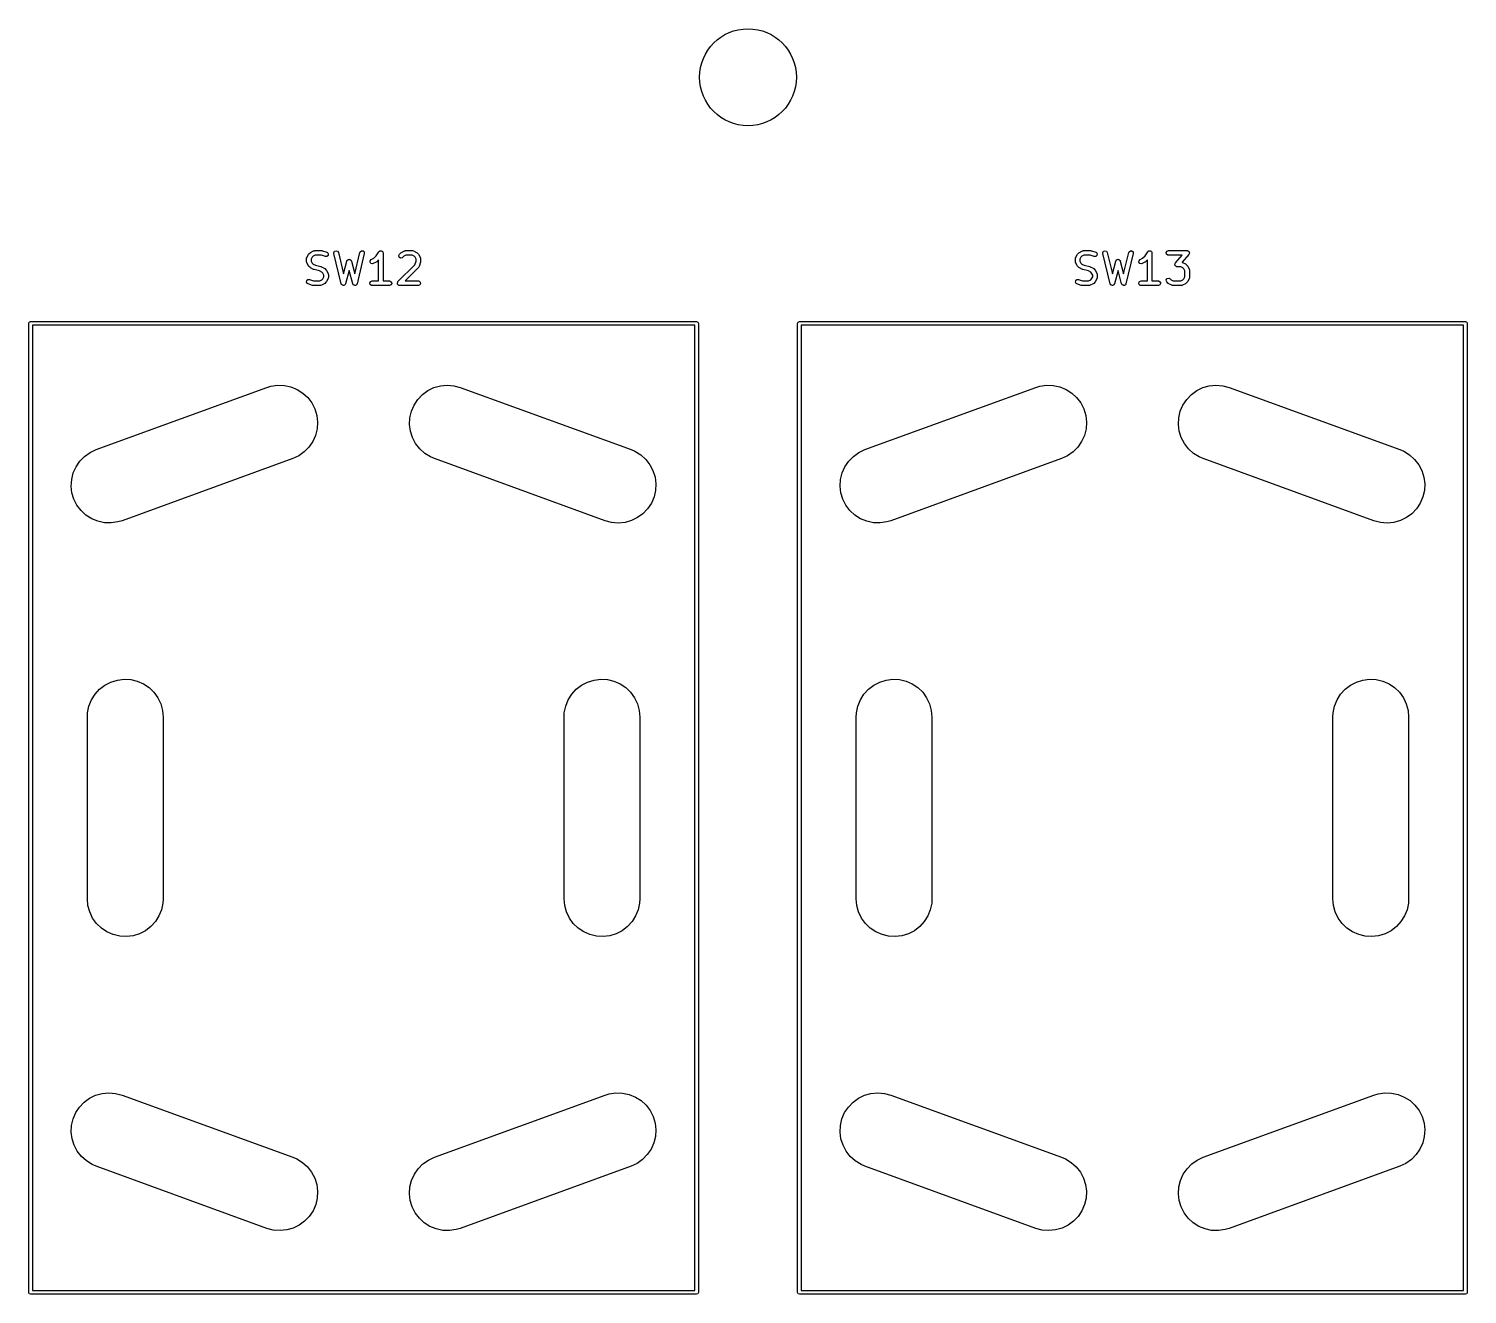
# Model space of a CAD drawing. Extents: x 14 to 417, y -162 to -101.
# Drawn here: x 319.14 to 366.66, y -143.06 to -101.27 of the extents above; entities that cross this region are included whole.
import ezdxf

# ---------------------------------------------------------------- set-up
doc = ezdxf.new("R2010")
doc.units = 0
doc.layers.add('BLACK', color=7, linetype='CONTINUOUS')

msp = doc.modelspace()

# ---------------------------------------------------------------- linework, layer by layer
at = {"layer": 'BLACK', "linetype": 'CONTINUOUS'}
for p, q in [((328.323, -108.829), (328.371, -108.734)), ((328.371, -108.734), (328.384, -108.716)), ((328.384, -108.716), (328.385, -108.715)), ((328.385, -108.715), (328.433, -108.667)), ((328.433, -108.667), (328.451, -108.654)), ((328.451, -108.654), (328.452, -108.653)), ((328.452, -108.653), (328.547, -108.605)), ((328.5, -108.812), (328.465, -108.881)), ((328.53, -108.782), (328.5, -108.812)), ((328.599, -108.747), (328.53, -108.782)), ((328.547, -108.605), (328.572, -108.598)), ((328.572, -108.598), (328.577, -108.599)), ((328.577, -108.599), (328.581, -108.597)), ((328.581, -108.597), (328.819, -108.597)), ((328.807, -108.747), (328.599, -108.747)), ((328.938, -108.791), (328.807, -108.747)), ((328.819, -108.597), (328.841, -108.601)), ((328.841, -108.601), (328.843, -108.601)), ((328.843, -108.601), (328.986, -108.649)), ((328.989, -108.79), (328.938, -108.791)), ((328.986, -108.649), (329.009, -108.661)), ((329.028, -108.756), (328.989, -108.79)), ((329.009, -108.661), (329.035, -108.705)), ((329.035, -108.705), (329.028, -108.756)), ((329.221, -108.664), (329.244, -108.618)), ((329.222, -108.69), (329.221, -108.664)), ((329.46, -109.69), (329.222, -108.69)), ((329.244, -108.618), (329.291, -108.598)), ((329.291, -108.598), (329.34, -108.612)), ((329.34, -108.612), (329.368, -108.655)), ((329.368, -108.655), (329.537, -109.366)), ((329.91, -109.366), (330.079, -108.655)), ((330.225, -108.69), (329.987, -109.69)), ((330.079, -108.655), (330.09, -108.631)), ((330.09, -108.631), (330.131, -108.601)), ((330.131, -108.601), (330.182, -108.604)), ((330.182, -108.604), (330.219, -108.639)), ((330.219, -108.639), (330.225, -108.69)), ((330.537, -108.849), (330.618, -108.767)), ((330.618, -108.767), (330.709, -108.631)), ((330.709, -108.631), (330.727, -108.612)), ((330.727, -108.612), (330.731, -108.611)), ((330.731, -108.611), (330.734, -108.607)), ((330.734, -108.607), (330.755, -108.604)), ((330.755, -108.604), (330.776, -108.598)), ((330.776, -108.598), (330.78, -108.599)), ((330.78, -108.599), (330.784, -108.599)), ((330.784, -108.599), (330.803, -108.609)), ((330.803, -108.609), (330.823, -108.618)), ((330.823, -108.618), (330.825, -108.622)), ((330.825, -108.622), (330.829, -108.624)), ((330.829, -108.624), (330.836, -108.645)), ((330.836, -108.645), (330.846, -108.664)), ((330.846, -108.664), (330.845, -108.668)), ((330.845, -108.668), (330.846, -108.672)), ((330.846, -108.672), (330.846, -109.597)), ((331.363, -108.761), (331.385, -108.715)), ((331.377, -108.811), (331.363, -108.761)), ((331.419, -108.84), (331.377, -108.811)), ((331.385, -108.715), (331.433, -108.667)), ((331.433, -108.667), (331.451, -108.654)), ((331.451, -108.654), (331.452, -108.653)), ((331.452, -108.653), (331.547, -108.605)), ((331.53, -108.782), (331.491, -108.821)), ((331.599, -108.747), (331.53, -108.782)), ((331.547, -108.605), (331.572, -108.598)), ((331.572, -108.598), (331.577, -108.599)), ((331.577, -108.599), (331.581, -108.597)), ((331.581, -108.597), (331.819, -108.597)), ((331.801, -108.747), (331.599, -108.747)), ((331.87, -108.782), (331.801, -108.747)), ((331.819, -108.597), (331.845, -108.602)), ((331.845, -108.602), (331.848, -108.605)), ((331.848, -108.605), (331.853, -108.605)), ((331.853, -108.605), (331.948, -108.653)), ((331.9, -108.812), (331.87, -108.782)), ((331.935, -108.881), (331.9, -108.812)), ((331.948, -108.653), (331.966, -108.666)), ((331.966, -108.666), (331.967, -108.667)), ((331.967, -108.667), (332.015, -108.715)), ((332.015, -108.715), (332.028, -108.733)), ((332.028, -108.733), (332.029, -108.734)), ((332.029, -108.734), (332.077, -108.829)), ((353.723, -108.829), (353.771, -108.734)), ((353.771, -108.734), (353.784, -108.716)), ((353.784, -108.716), (353.785, -108.715)), ((353.785, -108.715), (353.833, -108.667)), ((353.833, -108.667), (353.851, -108.654)), ((353.851, -108.654), (353.852, -108.653)), ((353.852, -108.653), (353.947, -108.605)), ((353.9, -108.812), (353.865, -108.881)), ((353.93, -108.782), (353.9, -108.812)), ((353.999, -108.747), (353.93, -108.782)), ((353.947, -108.605), (353.972, -108.598)), ((353.972, -108.598), (353.977, -108.599)), ((353.977, -108.599), (353.981, -108.597)), ((353.981, -108.597), (354.219, -108.597)), ((354.207, -108.747), (353.999, -108.747)), ((354.338, -108.791), (354.207, -108.747)), ((354.219, -108.597), (354.241, -108.601)), ((354.241, -108.601), (354.243, -108.601)), ((354.243, -108.601), (354.386, -108.649)), ((354.389, -108.79), (354.338, -108.791)), ((354.386, -108.649), (354.409, -108.661)), ((354.428, -108.756), (354.389, -108.79)), ((354.409, -108.661), (354.435, -108.705)), ((354.435, -108.705), (354.428, -108.756)), ((354.621, -108.664), (354.644, -108.618)), ((354.622, -108.69), (354.621, -108.664)), ((354.86, -109.69), (354.622, -108.69)), ((354.644, -108.618), (354.691, -108.598)), ((354.691, -108.598), (354.74, -108.612)), ((354.74, -108.612), (354.768, -108.655)), ((354.768, -108.655), (354.937, -109.366)), ((355.31, -109.366), (355.479, -108.655)), ((355.625, -108.69), (355.387, -109.69)), ((355.479, -108.655), (355.49, -108.631)), ((355.49, -108.631), (355.531, -108.601)), ((355.531, -108.601), (355.582, -108.604)), ((355.582, -108.604), (355.619, -108.639)), ((355.619, -108.639), (355.625, -108.69)), ((355.937, -108.849), (356.018, -108.767)), ((356.018, -108.767), (356.109, -108.631)), ((356.109, -108.631), (356.127, -108.612)), ((356.127, -108.612), (356.131, -108.611)), ((356.131, -108.611), (356.134, -108.607)), ((356.134, -108.607), (356.155, -108.604)), ((356.155, -108.604), (356.176, -108.598)), ((356.176, -108.598), (356.18, -108.599)), ((356.18, -108.599), (356.184, -108.599)), ((356.184, -108.599), (356.203, -108.609)), ((356.203, -108.609), (356.223, -108.618)), ((356.223, -108.618), (356.225, -108.622)), ((356.225, -108.622), (356.229, -108.624)), ((356.229, -108.624), (356.236, -108.645)), ((356.236, -108.645), (356.246, -108.664)), ((356.246, -108.664), (356.245, -108.668)), ((356.245, -108.668), (356.246, -108.672)), ((356.246, -108.672), (356.246, -109.597)), ((356.717, -108.659), (356.742, -108.615)), ((356.726, -108.71), (356.717, -108.659)), ((356.765, -108.743), (356.726, -108.71)), ((356.742, -108.615), (356.79, -108.597)), ((356.79, -108.747), (356.765, -108.743)), ((356.79, -108.597), (357.41, -108.597)), ((357.244, -108.747), (356.79, -108.747)), ((357.02, -109.004), (357.244, -108.747)), ((357.466, -108.722), (357.238, -108.982)), ((357.41, -108.597), (357.421, -108.599)), ((357.421, -108.599), (357.424, -108.599)), ((357.424, -108.599), (357.427, -108.6)), ((357.427, -108.6), (357.435, -108.602)), ((357.435, -108.602), (357.451, -108.615)), ((357.451, -108.615), (357.468, -108.625)), ((357.473, -108.703), (357.466, -108.722)), ((357.468, -108.625), (357.47, -108.631)), ((357.47, -108.631), (357.474, -108.635)), ((357.483, -108.685), (357.473, -108.703)), ((357.474, -108.635), (357.478, -108.655)), ((357.478, -108.655), (357.485, -108.674)), ((357.485, -108.674), (357.482, -108.68)), ((357.482, -108.68), (357.483, -108.685)), ((328.315, -108.863), (328.32, -108.837)), ((328.315, -108.958), (328.315, -108.863)), ((328.317, -108.962), (328.315, -108.958)), ((328.316, -108.967), (328.317, -108.962)), ((328.323, -108.992), (328.316, -108.967)), ((328.32, -108.837), (328.323, -108.834)), ((328.323, -108.834), (328.323, -108.829)), ((328.371, -109.087), (328.323, -108.992)), ((328.372, -109.088), (328.371, -109.087)), ((328.385, -109.106), (328.372, -109.088)), ((328.433, -109.154), (328.385, -109.106)), ((328.434, -109.155), (328.433, -109.154)), ((328.452, -109.168), (328.434, -109.155)), ((328.547, -109.216), (328.452, -109.168)), ((328.465, -108.881), (328.465, -108.94)), ((328.465, -108.94), (328.5, -109.009)), ((328.5, -109.009), (328.53, -109.039)), ((328.53, -109.039), (328.607, -109.078)), ((328.551, -109.216), (328.547, -109.216)), ((328.563, -109.221), (328.551, -109.216)), ((328.745, -109.267), (328.563, -109.221)), ((328.607, -109.078), (328.79, -109.123)), ((328.822, -109.305), (328.745, -109.267)), ((328.79, -109.123), (328.801, -109.129)), ((328.801, -109.129), (328.805, -109.129)), ((328.805, -109.129), (328.9, -109.177)), ((328.9, -109.177), (328.918, -109.19)), ((328.918, -109.19), (328.92, -109.191)), ((328.92, -109.191), (328.967, -109.238)), ((328.967, -109.238), (328.98, -109.257)), ((328.98, -109.257), (328.981, -109.258)), ((328.981, -109.258), (329.029, -109.353)), ((329.537, -109.366), (329.651, -108.939)), ((329.724, -109.249), (329.606, -109.692)), ((329.651, -108.939), (329.662, -108.915)), ((329.662, -108.915), (329.668, -108.911)), ((329.668, -108.911), (329.671, -108.905)), ((329.671, -108.905), (329.688, -108.897)), ((329.688, -108.897), (329.704, -108.886)), ((329.704, -108.886), (329.711, -108.886)), ((329.711, -108.886), (329.717, -108.883)), ((329.717, -108.883), (329.736, -108.888)), ((329.842, -109.692), (329.724, -109.249)), ((329.736, -108.888), (329.755, -108.89)), ((329.755, -108.89), (329.76, -108.895)), ((329.76, -108.895), (329.767, -108.897)), ((329.767, -108.897), (329.778, -108.913)), ((329.778, -108.913), (329.792, -108.926)), ((329.792, -108.926), (329.792, -108.933)), ((329.792, -108.933), (329.796, -108.939)), ((329.796, -108.939), (329.91, -109.366)), ((330.414, -108.979), (330.417, -108.928)), ((330.444, -109.021), (330.414, -108.979)), ((330.417, -108.928), (330.452, -108.891)), ((330.494, -109.033), (330.444, -109.021)), ((330.452, -108.891), (330.537, -108.849)), ((330.519, -109.025), (330.494, -109.033)), ((330.614, -108.978), (330.519, -109.025)), ((330.616, -108.976), (330.614, -108.978)), ((330.634, -108.964), (330.616, -108.976)), ((330.696, -108.901), (330.634, -108.964)), ((330.696, -109.597), (330.696, -108.901)), ((331.337, -109.619), (331.896, -109.06)), ((331.47, -108.836), (331.419, -108.84)), ((331.491, -108.821), (331.47, -108.836)), ((332.015, -109.154), (331.572, -109.597)), ((331.896, -109.06), (331.935, -108.946)), ((331.935, -108.946), (331.935, -108.881)), ((332.017, -109.15), (332.015, -109.154)), ((332.021, -109.148), (332.017, -109.15)), ((332.033, -109.125), (332.021, -109.148)), ((332.081, -108.982), (332.033, -109.125)), ((332.077, -108.829), (332.084, -108.854)), ((332.085, -108.958), (332.081, -108.98)), ((332.081, -108.98), (332.081, -108.982)), ((332.084, -108.854), (332.083, -108.859)), ((332.083, -108.859), (332.085, -108.863)), ((332.085, -108.863), (332.085, -108.958)), ((353.715, -108.863), (353.72, -108.837)), ((353.715, -108.958), (353.715, -108.863)), ((353.717, -108.962), (353.715, -108.958)), ((353.716, -108.967), (353.717, -108.962)), ((353.723, -108.992), (353.716, -108.967)), ((353.72, -108.837), (353.723, -108.834)), ((353.723, -108.834), (353.723, -108.829)), ((353.771, -109.087), (353.723, -108.992)), ((353.772, -109.088), (353.771, -109.087)), ((353.785, -109.106), (353.772, -109.088)), ((353.833, -109.154), (353.785, -109.106)), ((353.834, -109.155), (353.833, -109.154)), ((353.852, -109.168), (353.834, -109.155)), ((353.947, -109.216), (353.852, -109.168)), ((353.865, -108.881), (353.865, -108.94)), ((353.865, -108.94), (353.9, -109.009)), ((353.9, -109.009), (353.93, -109.039)), ((353.93, -109.039), (354.007, -109.078)), ((353.951, -109.216), (353.947, -109.216)), ((353.963, -109.221), (353.951, -109.216)), ((354.145, -109.267), (353.963, -109.221)), ((354.007, -109.078), (354.19, -109.123)), ((354.222, -109.305), (354.145, -109.267)), ((354.19, -109.123), (354.201, -109.129)), ((354.201, -109.129), (354.205, -109.129)), ((354.205, -109.129), (354.3, -109.177)), ((354.3, -109.177), (354.318, -109.19)), ((354.318, -109.19), (354.32, -109.191)), ((354.32, -109.191), (354.367, -109.238)), ((354.367, -109.238), (354.38, -109.257)), ((354.38, -109.257), (354.381, -109.258)), ((354.381, -109.258), (354.429, -109.353)), ((354.937, -109.366), (355.051, -108.939)), ((355.124, -109.249), (355.006, -109.692)), ((355.051, -108.939), (355.062, -108.915)), ((355.062, -108.915), (355.068, -108.911)), ((355.068, -108.911), (355.071, -108.905)), ((355.071, -108.905), (355.088, -108.897)), ((355.088, -108.897), (355.104, -108.886)), ((355.104, -108.886), (355.111, -108.886)), ((355.111, -108.886), (355.117, -108.883)), ((355.117, -108.883), (355.136, -108.888)), ((355.242, -109.692), (355.124, -109.249)), ((355.136, -108.888), (355.155, -108.89)), ((355.155, -108.89), (355.16, -108.895)), ((355.16, -108.895), (355.167, -108.897)), ((355.167, -108.897), (355.178, -108.913)), ((355.178, -108.913), (355.192, -108.926)), ((355.192, -108.926), (355.192, -108.933)), ((355.192, -108.933), (355.196, -108.939)), ((355.196, -108.939), (355.31, -109.366)), ((355.814, -108.979), (355.817, -108.928)), ((355.844, -109.021), (355.814, -108.979)), ((355.817, -108.928), (355.852, -108.891)), ((355.894, -109.033), (355.844, -109.021)), ((355.852, -108.891), (355.937, -108.849)), ((355.919, -109.025), (355.894, -109.033)), ((356.014, -108.978), (355.919, -109.025)), ((356.016, -108.976), (356.014, -108.978)), ((356.034, -108.964), (356.016, -108.976)), ((356.096, -108.901), (356.034, -108.964)), ((356.096, -109.597), (356.096, -108.901)), ((357.001, -109.052), (357.003, -109.046)), ((357.008, -109.071), (357.001, -109.052)), ((357.002, -109.04), (357.012, -109.023)), ((357.003, -109.046), (357.002, -109.04)), ((357.011, -109.091), (357.008, -109.071)), ((357.016, -109.095), (357.011, -109.091)), ((357.012, -109.023), (357.02, -109.004)), ((357.018, -109.1), (357.016, -109.095)), ((357.035, -109.111), (357.018, -109.1)), ((357.051, -109.124), (357.035, -109.111)), ((357.059, -109.125), (357.051, -109.124)), ((357.062, -109.127), (357.059, -109.125)), ((357.065, -109.126), (357.062, -109.127)), ((357.076, -109.128), (357.065, -109.126)), ((357.201, -109.128), (357.076, -109.128)), ((357.27, -109.163), (357.201, -109.128)), ((357.238, -108.982), (357.245, -108.983)), ((357.245, -108.983), (357.248, -108.986)), ((357.248, -108.986), (357.253, -108.986)), ((357.253, -108.986), (357.348, -109.034)), ((357.3, -109.193), (357.27, -109.163)), ((357.335, -109.262), (357.3, -109.193)), ((357.335, -109.464), (357.335, -109.262)), ((357.348, -109.034), (357.366, -109.047)), ((357.366, -109.047), (357.367, -109.048)), ((357.367, -109.048), (357.415, -109.096)), ((357.415, -109.096), (357.428, -109.114)), ((357.428, -109.114), (357.429, -109.115)), ((357.429, -109.115), (357.477, -109.21)), ((357.477, -109.21), (357.484, -109.235)), ((357.484, -109.235), (357.483, -109.24)), ((357.483, -109.24), (357.485, -109.244)), ((357.485, -109.244), (357.485, -109.482)), ((328.317, -109.64), (328.325, -109.589)), ((328.344, -109.684), (328.317, -109.64)), ((328.325, -109.589), (328.363, -109.555)), ((328.367, -109.696), (328.344, -109.684)), ((328.363, -109.555), (328.414, -109.554)), ((328.51, -109.744), (328.367, -109.696)), ((328.414, -109.554), (328.546, -109.597)), ((328.511, -109.743), (328.51, -109.744)), ((328.533, -109.747), (328.511, -109.743)), ((328.771, -109.747), (328.533, -109.747)), ((328.546, -109.597), (328.754, -109.597)), ((328.754, -109.597), (328.822, -109.563)), ((328.776, -109.746), (328.771, -109.747)), ((328.78, -109.747), (328.776, -109.746)), ((328.805, -109.739), (328.78, -109.747)), ((328.9, -109.692), (328.805, -109.739)), ((328.853, -109.336), (328.822, -109.305)), ((328.822, -109.563), (328.853, -109.533)), ((328.887, -109.404), (328.853, -109.336)), ((328.853, -109.533), (328.887, -109.464)), ((328.887, -109.464), (328.887, -109.404)), ((328.901, -109.691), (328.9, -109.692)), ((328.92, -109.678), (328.901, -109.691)), ((328.967, -109.63), (328.92, -109.678)), ((328.968, -109.629), (328.967, -109.63)), ((328.981, -109.611), (328.968, -109.629)), ((329.029, -109.515), (328.981, -109.611)), ((329.029, -109.353), (329.036, -109.378)), ((329.032, -109.508), (329.029, -109.511)), ((329.029, -109.511), (329.029, -109.515)), ((329.037, -109.482), (329.032, -109.508)), ((329.036, -109.378), (329.035, -109.382)), ((329.035, -109.382), (329.037, -109.387)), ((329.037, -109.387), (329.037, -109.482)), ((329.465, -109.696), (329.46, -109.69)), ((329.465, -109.704), (329.465, -109.696)), ((329.478, -109.717), (329.465, -109.704)), ((329.489, -109.733), (329.478, -109.717)), ((329.496, -109.735), (329.489, -109.733)), ((329.502, -109.74), (329.496, -109.735)), ((329.52, -109.742), (329.502, -109.74)), ((329.538, -109.747), (329.52, -109.742)), ((329.545, -109.744), (329.538, -109.747)), ((329.553, -109.745), (329.545, -109.744)), ((329.568, -109.734), (329.553, -109.745)), ((329.585, -109.727), (329.568, -109.734)), ((329.588, -109.72), (329.585, -109.727)), ((329.595, -109.715), (329.588, -109.72)), ((329.606, -109.692), (329.595, -109.715)), ((329.846, -109.698), (329.842, -109.692)), ((329.847, -109.706), (329.846, -109.698)), ((329.861, -109.719), (329.847, -109.706)), ((329.871, -109.734), (329.861, -109.719)), ((329.879, -109.736), (329.871, -109.734)), ((329.885, -109.741), (329.879, -109.736)), ((329.903, -109.742), (329.885, -109.741)), ((329.921, -109.747), (329.903, -109.742)), ((329.928, -109.744), (329.921, -109.747)), ((329.936, -109.744), (329.928, -109.744)), ((329.951, -109.733), (329.936, -109.744)), ((329.967, -109.725), (329.951, -109.733)), ((329.971, -109.718), (329.967, -109.725)), ((329.977, -109.714), (329.971, -109.718)), ((329.987, -109.69), (329.977, -109.714)), ((330.412, -109.659), (330.438, -109.615)), ((330.421, -109.71), (330.412, -109.659)), ((330.46, -109.743), (330.421, -109.71)), ((330.438, -109.615), (330.486, -109.597)), ((330.486, -109.747), (330.46, -109.743)), ((330.486, -109.597), (330.696, -109.597)), ((331.057, -109.747), (330.486, -109.747)), ((330.846, -109.597), (331.057, -109.597)), ((331.057, -109.597), (331.083, -109.602)), ((331.105, -109.73), (331.057, -109.747)), ((331.083, -109.602), (331.122, -109.635)), ((331.131, -109.685), (331.105, -109.73)), ((331.122, -109.635), (331.131, -109.685)), ((331.316, -109.666), (331.317, -109.663)), ((331.322, -109.688), (331.316, -109.666)), ((331.317, -109.659), (331.328, -109.64)), ((331.317, -109.663), (331.317, -109.659)), ((331.326, -109.71), (331.322, -109.688)), ((331.328, -109.712), (331.326, -109.71)), ((331.328, -109.64), (331.337, -109.619)), ((331.329, -109.715), (331.328, -109.712)), ((331.348, -109.728), (331.329, -109.715)), ((331.365, -109.743), (331.348, -109.728)), ((331.369, -109.744), (331.365, -109.743)), ((331.371, -109.745), (331.369, -109.744)), ((331.374, -109.745), (331.371, -109.745)), ((331.39, -109.747), (331.374, -109.745)), ((332.01, -109.747), (331.39, -109.747)), ((331.572, -109.597), (332.01, -109.597)), ((332.01, -109.597), (332.035, -109.602)), ((332.058, -109.73), (332.01, -109.747)), ((332.035, -109.602), (332.074, -109.635)), ((332.083, -109.685), (332.058, -109.73)), ((332.074, -109.635), (332.083, -109.685)), ((353.717, -109.64), (353.725, -109.589)), ((353.744, -109.684), (353.717, -109.64)), ((353.725, -109.589), (353.763, -109.555)), ((353.767, -109.696), (353.744, -109.684)), ((353.763, -109.555), (353.814, -109.554)), ((353.91, -109.744), (353.767, -109.696)), ((353.814, -109.554), (353.946, -109.597)), ((353.911, -109.743), (353.91, -109.744)), ((353.933, -109.747), (353.911, -109.743)), ((354.171, -109.747), (353.933, -109.747)), ((353.946, -109.597), (354.154, -109.597)), ((354.154, -109.597), (354.222, -109.563)), ((354.176, -109.746), (354.171, -109.747)), ((354.18, -109.747), (354.176, -109.746)), ((354.205, -109.739), (354.18, -109.747)), ((354.3, -109.692), (354.205, -109.739)), ((354.253, -109.336), (354.222, -109.305)), ((354.222, -109.563), (354.253, -109.533)), ((354.287, -109.404), (354.253, -109.336)), ((354.253, -109.533), (354.287, -109.464)), ((354.287, -109.464), (354.287, -109.404)), ((354.301, -109.691), (354.3, -109.692)), ((354.32, -109.678), (354.301, -109.691)), ((354.367, -109.63), (354.32, -109.678)), ((354.368, -109.629), (354.367, -109.63)), ((354.381, -109.611), (354.368, -109.629)), ((354.429, -109.515), (354.381, -109.611)), ((354.429, -109.353), (354.436, -109.378)), ((354.432, -109.508), (354.429, -109.511)), ((354.429, -109.511), (354.429, -109.515)), ((354.437, -109.482), (354.432, -109.508)), ((354.436, -109.378), (354.435, -109.382)), ((354.435, -109.382), (354.437, -109.387)), ((354.437, -109.387), (354.437, -109.482)), ((354.865, -109.696), (354.86, -109.69)), ((354.865, -109.704), (354.865, -109.696)), ((354.878, -109.717), (354.865, -109.704)), ((354.889, -109.733), (354.878, -109.717)), ((354.896, -109.735), (354.889, -109.733)), ((354.902, -109.74), (354.896, -109.735)), ((354.92, -109.742), (354.902, -109.74)), ((354.938, -109.747), (354.92, -109.742)), ((354.945, -109.744), (354.938, -109.747)), ((354.953, -109.745), (354.945, -109.744)), ((354.968, -109.734), (354.953, -109.745)), ((354.985, -109.727), (354.968, -109.734)), ((354.988, -109.72), (354.985, -109.727)), ((354.995, -109.715), (354.988, -109.72)), ((355.006, -109.692), (354.995, -109.715)), ((355.246, -109.698), (355.242, -109.692)), ((355.247, -109.706), (355.246, -109.698)), ((355.261, -109.719), (355.247, -109.706)), ((355.271, -109.734), (355.261, -109.719)), ((355.279, -109.736), (355.271, -109.734)), ((355.285, -109.741), (355.279, -109.736)), ((355.303, -109.742), (355.285, -109.741)), ((355.321, -109.747), (355.303, -109.742)), ((355.328, -109.744), (355.321, -109.747)), ((355.336, -109.744), (355.328, -109.744)), ((355.351, -109.733), (355.336, -109.744)), ((355.367, -109.725), (355.351, -109.733)), ((355.371, -109.718), (355.367, -109.725)), ((355.377, -109.714), (355.371, -109.718)), ((355.387, -109.69), (355.377, -109.714)), ((355.812, -109.659), (355.838, -109.615)), ((355.821, -109.71), (355.812, -109.659)), ((355.86, -109.743), (355.821, -109.71)), ((355.838, -109.615), (355.886, -109.597)), ((355.886, -109.747), (355.86, -109.743)), ((355.886, -109.597), (356.096, -109.597)), ((356.457, -109.747), (355.886, -109.747)), ((356.246, -109.597), (356.457, -109.597)), ((356.457, -109.597), (356.483, -109.602)), ((356.505, -109.73), (356.457, -109.747)), ((356.483, -109.602), (356.522, -109.635)), ((356.531, -109.685), (356.505, -109.73)), ((356.522, -109.635), (356.531, -109.685)), ((356.718, -109.558), (356.747, -109.516)), ((356.723, -109.609), (356.718, -109.558)), ((356.737, -109.63), (356.723, -109.609)), ((356.785, -109.678), (356.737, -109.63)), ((356.747, -109.516), (356.797, -109.502)), ((356.787, -109.678), (356.785, -109.678)), ((356.805, -109.692), (356.787, -109.678)), ((356.797, -109.502), (356.844, -109.524)), ((356.9, -109.739), (356.805, -109.692)), ((356.844, -109.524), (356.883, -109.563)), ((356.883, -109.563), (356.951, -109.597)), ((356.904, -109.74), (356.9, -109.739)), ((356.908, -109.743), (356.904, -109.74)), ((356.933, -109.747), (356.908, -109.743)), ((357.219, -109.747), (356.933, -109.747)), ((356.951, -109.597), (357.201, -109.597)), ((357.201, -109.597), (357.27, -109.563)), ((357.223, -109.746), (357.219, -109.747)), ((357.228, -109.747), (357.223, -109.746)), ((357.253, -109.739), (357.228, -109.747)), ((357.348, -109.692), (357.253, -109.739)), ((357.27, -109.563), (357.3, -109.533)), ((357.3, -109.533), (357.335, -109.464)), ((357.349, -109.691), (357.348, -109.692)), ((357.367, -109.678), (357.349, -109.691)), ((357.415, -109.63), (357.367, -109.678)), ((357.416, -109.629), (357.415, -109.63)), ((357.429, -109.611), (357.416, -109.629)), ((357.477, -109.515), (357.429, -109.611)), ((357.48, -109.508), (357.477, -109.511)), ((357.477, -109.511), (357.477, -109.515)), ((357.485, -109.482), (357.48, -109.508)), ((319.14, -111), (319.158, -110.958)), ((319.14, -143), (319.14, -111)), ((319.158, -110.958), (319.2, -110.94)), ((319.2, -110.94), (341.2, -110.94)), ((319.26, -111.06), (319.26, -142.94)), ((341.14, -111.06), (319.26, -111.06)), ((341.14, -142.94), (341.14, -111.06)), ((341.2, -110.94), (341.242, -110.958)), ((341.242, -110.958), (341.26, -111)), ((341.26, -111), (341.26, -143)), ((344.54, -111), (344.558, -110.958)), ((344.54, -143), (344.54, -111)), ((344.558, -110.958), (344.6, -110.94)), ((344.6, -110.94), (366.6, -110.94)), ((344.66, -111.06), (344.66, -142.94)), ((366.54, -111.06), (344.66, -111.06)), ((366.54, -142.94), (366.54, -111.06)), ((366.6, -110.94), (366.642, -110.958)), ((366.642, -110.958), (366.66, -111)), ((366.66, -111), (366.66, -143)), ((327.004, -113.115), (327.141, -113.074)), ((327.141, -113.074), (327.361, -113.042)), ((327.361, -113.042), (327.583, -113.049)), ((327.583, -113.049), (327.801, -113.096)), ((327.801, -113.096), (328.006, -113.18)), ((332.525, -113.121), (332.739, -113.061)), ((332.739, -113.061), (332.96, -113.04)), ((332.96, -113.04), (333.182, -113.058)), ((333.182, -113.058), (333.396, -113.115)), ((352.404, -113.115), (352.541, -113.074)), ((352.541, -113.074), (352.761, -113.042)), ((352.761, -113.042), (352.983, -113.049)), ((352.983, -113.049), (353.201, -113.096)), ((353.201, -113.096), (353.406, -113.18)), ((357.925, -113.121), (358.139, -113.061)), ((358.139, -113.061), (358.36, -113.04)), ((358.36, -113.04), (358.582, -113.058)), ((358.582, -113.058), (358.796, -113.115)), ((321.365, -115.167), (327.004, -113.115)), ((328.006, -113.18), (328.194, -113.3)), ((328.194, -113.3), (328.357, -113.45)), ((328.357, -113.45), (328.491, -113.628)), ((331.869, -113.695), (331.992, -113.51)), ((331.992, -113.51), (332.146, -113.349)), ((332.146, -113.349), (332.325, -113.218)), ((332.325, -113.218), (332.525, -113.121)), ((333.396, -113.115), (339.035, -115.167)), ((346.765, -115.167), (352.404, -113.115)), ((353.406, -113.18), (353.594, -113.3)), ((353.594, -113.3), (353.757, -113.45)), ((353.757, -113.45), (353.891, -113.628)), ((357.269, -113.695), (357.392, -113.51)), ((357.392, -113.51), (357.546, -113.349)), ((357.546, -113.349), (357.725, -113.218)), ((357.725, -113.218), (357.925, -113.121)), ((358.796, -113.115), (364.435, -115.167)), ((328.491, -113.628), (328.592, -113.826)), ((328.592, -113.826), (328.656, -114.039)), ((328.656, -114.039), (328.681, -114.259)), ((331.731, -114.116), (331.781, -113.9)), ((331.781, -113.9), (331.869, -113.695)), ((353.891, -113.628), (353.992, -113.826)), ((353.992, -113.826), (354.056, -114.039)), ((354.056, -114.039), (354.081, -114.259)), ((357.131, -114.116), (357.181, -113.9)), ((357.181, -113.9), (357.269, -113.695)), ((328.666, -114.481), (328.613, -114.697)), ((328.681, -114.259), (328.666, -114.481)), ((331.72, -114.338), (331.731, -114.116)), ((331.748, -114.558), (331.72, -114.338)), ((354.066, -114.481), (354.013, -114.697)), ((354.081, -114.259), (354.066, -114.481)), ((357.12, -114.338), (357.131, -114.116)), ((357.148, -114.558), (357.12, -114.338)), ((328.522, -114.9), (328.397, -115.083)), ((328.613, -114.697), (328.522, -114.9)), ((331.815, -114.77), (331.748, -114.558)), ((331.918, -114.967), (331.815, -114.77)), ((332.055, -115.142), (331.918, -114.967)), ((353.922, -114.9), (353.797, -115.083)), ((354.013, -114.697), (353.922, -114.9)), ((357.215, -114.77), (357.148, -114.558)), ((357.318, -114.967), (357.215, -114.77)), ((357.455, -115.142), (357.318, -114.967)), ((320.827, -115.549), (320.983, -115.39)), ((320.983, -115.39), (321.164, -115.262)), ((321.164, -115.262), (321.365, -115.167)), ((327.859, -115.465), (322.22, -117.517)), ((328.06, -115.37), (327.859, -115.465)), ((328.241, -115.242), (328.06, -115.37)), ((328.397, -115.083), (328.241, -115.242)), ((332.22, -115.291), (332.055, -115.142)), ((332.409, -115.408), (332.22, -115.291)), ((332.541, -115.465), (332.409, -115.408)), ((338.18, -117.517), (332.541, -115.465)), ((339.035, -115.167), (339.167, -115.224)), ((339.167, -115.224), (339.356, -115.341)), ((339.356, -115.341), (339.521, -115.49)), ((346.227, -115.549), (346.383, -115.39)), ((346.383, -115.39), (346.564, -115.262)), ((346.564, -115.262), (346.765, -115.167)), ((353.259, -115.465), (347.62, -117.517)), ((353.46, -115.37), (353.259, -115.465)), ((353.641, -115.242), (353.46, -115.37)), ((353.797, -115.083), (353.641, -115.242)), ((357.62, -115.291), (357.455, -115.142)), ((357.809, -115.408), (357.62, -115.291)), ((357.941, -115.465), (357.809, -115.408)), ((363.58, -117.517), (357.941, -115.465)), ((364.435, -115.167), (364.567, -115.224)), ((364.567, -115.224), (364.756, -115.341)), ((364.756, -115.341), (364.921, -115.49)), ((320.558, -116.151), (320.611, -115.935)), ((320.611, -115.935), (320.702, -115.732)), ((320.702, -115.732), (320.827, -115.549)), ((339.521, -115.49), (339.658, -115.665)), ((339.658, -115.665), (339.761, -115.862)), ((339.761, -115.862), (339.828, -116.074)), ((345.958, -116.151), (346.011, -115.935)), ((346.011, -115.935), (346.102, -115.732)), ((346.102, -115.732), (346.227, -115.549)), ((364.921, -115.49), (365.058, -115.665)), ((365.058, -115.665), (365.161, -115.862)), ((365.161, -115.862), (365.228, -116.074)), ((320.543, -116.373), (320.558, -116.151)), ((320.568, -116.593), (320.543, -116.373)), ((339.828, -116.074), (339.856, -116.294)), ((339.856, -116.294), (339.845, -116.516)), ((345.943, -116.373), (345.958, -116.151)), ((345.968, -116.593), (345.943, -116.373)), ((365.228, -116.074), (365.256, -116.294)), ((365.256, -116.294), (365.245, -116.516)), ((320.632, -116.806), (320.568, -116.593)), ((320.733, -117.004), (320.632, -116.806)), ((339.795, -116.732), (339.707, -116.937)), ((339.845, -116.516), (339.795, -116.732)), ((346.032, -116.806), (345.968, -116.593)), ((346.133, -117.004), (346.032, -116.806)), ((365.195, -116.732), (365.107, -116.937)), ((365.245, -116.516), (365.195, -116.732)), ((320.867, -117.182), (320.733, -117.004)), ((321.03, -117.332), (320.867, -117.182)), ((321.218, -117.452), (321.03, -117.332)), ((339.43, -117.283), (339.251, -117.414)), ((339.584, -117.122), (339.43, -117.283)), ((339.707, -116.937), (339.584, -117.122)), ((346.267, -117.182), (346.133, -117.004)), ((346.43, -117.332), (346.267, -117.182)), ((346.618, -117.452), (346.43, -117.332)), ((364.83, -117.283), (364.651, -117.414)), ((364.984, -117.122), (364.83, -117.283)), ((365.107, -116.937), (364.984, -117.122)), ((321.423, -117.536), (321.218, -117.452)), ((321.641, -117.583), (321.423, -117.536)), ((321.863, -117.59), (321.641, -117.583)), ((322.083, -117.558), (321.863, -117.59)), ((322.22, -117.517), (322.083, -117.558)), ((338.394, -117.574), (338.18, -117.517)), ((338.616, -117.592), (338.394, -117.574)), ((338.837, -117.571), (338.616, -117.592)), ((339.051, -117.511), (338.837, -117.571)), ((339.251, -117.414), (339.051, -117.511)), ((346.823, -117.536), (346.618, -117.452)), ((347.041, -117.583), (346.823, -117.536)), ((347.263, -117.59), (347.041, -117.583)), ((347.483, -117.558), (347.263, -117.59)), ((347.62, -117.517), (347.483, -117.558)), ((363.794, -117.574), (363.58, -117.517)), ((364.016, -117.592), (363.794, -117.574)), ((364.237, -117.571), (364.016, -117.592)), ((364.451, -117.511), (364.237, -117.571)), ((364.651, -117.414), (364.451, -117.511)), ((321.48, -123.08), (321.656, -122.945)), ((321.656, -122.945), (321.854, -122.843)), ((321.854, -122.843), (322.066, -122.777)), ((322.066, -122.777), (322.287, -122.751)), ((322.287, -122.751), (322.509, -122.763)), ((322.509, -122.763), (322.725, -122.815)), ((322.725, -122.815), (322.928, -122.905)), ((322.928, -122.905), (323.113, -123.029)), ((323.113, -123.029), (323.272, -123.183)), ((337.228, -123.08), (337.404, -122.945)), ((337.404, -122.945), (337.602, -122.843)), ((337.602, -122.843), (337.814, -122.777)), ((337.814, -122.777), (338.035, -122.751)), ((338.035, -122.751), (338.257, -122.763)), ((338.257, -122.763), (338.473, -122.815)), ((338.473, -122.815), (338.676, -122.905)), ((338.676, -122.905), (338.861, -123.029)), ((338.861, -123.029), (339.02, -123.183)), ((346.88, -123.08), (347.056, -122.945)), ((347.056, -122.945), (347.254, -122.843)), ((347.254, -122.843), (347.466, -122.777)), ((347.466, -122.777), (347.687, -122.751)), ((347.687, -122.751), (347.909, -122.763)), ((347.909, -122.763), (348.125, -122.815)), ((348.125, -122.815), (348.328, -122.905)), ((348.328, -122.905), (348.513, -123.029)), ((348.513, -123.029), (348.672, -123.183)), ((362.628, -123.08), (362.804, -122.945)), ((362.804, -122.945), (363.002, -122.843)), ((363.002, -122.843), (363.214, -122.777)), ((363.214, -122.777), (363.435, -122.751)), ((363.435, -122.751), (363.657, -122.763)), ((363.657, -122.763), (363.873, -122.815)), ((363.873, -122.815), (364.076, -122.905)), ((364.076, -122.905), (364.261, -123.029)), ((364.261, -123.029), (364.42, -123.183)), ((321.129, -123.639), (321.212, -123.433)), ((321.212, -123.433), (321.33, -123.244)), ((321.33, -123.244), (321.48, -123.08)), ((323.272, -123.183), (323.402, -123.364)), ((323.402, -123.364), (323.498, -123.564)), ((336.877, -123.639), (336.96, -123.433)), ((336.96, -123.433), (337.078, -123.244)), ((337.078, -123.244), (337.228, -123.08)), ((339.02, -123.183), (339.15, -123.364)), ((339.15, -123.364), (339.246, -123.564)), ((346.529, -123.639), (346.612, -123.433)), ((346.612, -123.433), (346.73, -123.244)), ((346.73, -123.244), (346.88, -123.08)), ((348.672, -123.183), (348.802, -123.364)), ((348.802, -123.364), (348.898, -123.564)), ((362.277, -123.639), (362.36, -123.433)), ((362.36, -123.433), (362.478, -123.244)), ((362.478, -123.244), (362.628, -123.08)), ((364.42, -123.183), (364.55, -123.364)), ((364.55, -123.364), (364.646, -123.564)), ((321.076, -124), (321.084, -123.856)), ((321.076, -130), (321.076, -124)), ((321.084, -123.856), (321.129, -123.639)), ((323.498, -123.564), (323.556, -123.779)), ((323.556, -123.779), (323.576, -124)), ((323.576, -124), (323.576, -130)), ((336.824, -124), (336.832, -123.856)), ((336.824, -130), (336.824, -124)), ((336.832, -123.856), (336.877, -123.639)), ((339.246, -123.564), (339.304, -123.779)), ((339.304, -123.779), (339.324, -124)), ((339.324, -124), (339.324, -130)), ((346.476, -124), (346.484, -123.856)), ((346.476, -130), (346.476, -124)), ((346.484, -123.856), (346.529, -123.639)), ((348.898, -123.564), (348.956, -123.779)), ((348.956, -123.779), (348.976, -124)), ((348.976, -124), (348.976, -130)), ((362.224, -124), (362.232, -123.856)), ((362.224, -130), (362.224, -124)), ((362.232, -123.856), (362.277, -123.639)), ((364.646, -123.564), (364.704, -123.779)), ((364.704, -123.779), (364.724, -124)), ((364.724, -124), (364.724, -130)), ((321.096, -130.221), (321.076, -130)), ((323.568, -130.144), (323.523, -130.361)), ((323.576, -130), (323.568, -130.144)), ((336.844, -130.221), (336.824, -130)), ((339.316, -130.144), (339.271, -130.361)), ((339.324, -130), (339.316, -130.144)), ((346.496, -130.221), (346.476, -130)), ((348.968, -130.144), (348.923, -130.361)), ((348.976, -130), (348.968, -130.144)), ((362.244, -130.221), (362.224, -130)), ((364.716, -130.144), (364.671, -130.361)), ((364.724, -130), (364.716, -130.144)), ((321.154, -130.436), (321.096, -130.221)), ((321.25, -130.636), (321.154, -130.436)), ((321.38, -130.817), (321.25, -130.636)), ((323.44, -130.567), (323.322, -130.756)), ((323.523, -130.361), (323.44, -130.567)), ((336.902, -130.436), (336.844, -130.221)), ((336.998, -130.636), (336.902, -130.436)), ((337.128, -130.817), (336.998, -130.636)), ((339.188, -130.567), (339.07, -130.756)), ((339.271, -130.361), (339.188, -130.567)), ((346.554, -130.436), (346.496, -130.221)), ((346.65, -130.636), (346.554, -130.436)), ((346.78, -130.817), (346.65, -130.636)), ((348.84, -130.567), (348.722, -130.756)), ((348.923, -130.361), (348.84, -130.567)), ((362.302, -130.436), (362.244, -130.221)), ((362.398, -130.636), (362.302, -130.436)), ((362.528, -130.817), (362.398, -130.636)), ((364.588, -130.567), (364.47, -130.756)), ((364.671, -130.361), (364.588, -130.567)), ((321.539, -130.971), (321.38, -130.817)), ((321.724, -131.095), (321.539, -130.971)), ((321.927, -131.185), (321.724, -131.095)), ((322.996, -131.055), (322.798, -131.157)), ((323.172, -130.92), (322.996, -131.055)), ((323.322, -130.756), (323.172, -130.92)), ((337.287, -130.971), (337.128, -130.817)), ((337.472, -131.095), (337.287, -130.971)), ((337.675, -131.185), (337.472, -131.095)), ((338.744, -131.055), (338.546, -131.157)), ((338.92, -130.92), (338.744, -131.055)), ((339.07, -130.756), (338.92, -130.92)), ((346.939, -130.971), (346.78, -130.817)), ((347.124, -131.095), (346.939, -130.971)), ((347.327, -131.185), (347.124, -131.095)), ((348.396, -131.055), (348.198, -131.157)), ((348.572, -130.92), (348.396, -131.055)), ((348.722, -130.756), (348.572, -130.92)), ((362.687, -130.971), (362.528, -130.817)), ((362.872, -131.095), (362.687, -130.971)), ((363.075, -131.185), (362.872, -131.095)), ((364.144, -131.055), (363.946, -131.157)), ((364.32, -130.92), (364.144, -131.055)), ((364.47, -130.756), (364.32, -130.92)), ((322.143, -131.237), (321.927, -131.185)), ((322.365, -131.249), (322.143, -131.237)), ((322.586, -131.223), (322.365, -131.249)), ((322.798, -131.157), (322.586, -131.223)), ((337.891, -131.237), (337.675, -131.185)), ((338.113, -131.249), (337.891, -131.237)), ((338.334, -131.223), (338.113, -131.249)), ((338.546, -131.157), (338.334, -131.223)), ((347.543, -131.237), (347.327, -131.185)), ((347.765, -131.249), (347.543, -131.237)), ((347.986, -131.223), (347.765, -131.249)), ((348.198, -131.157), (347.986, -131.223)), ((363.291, -131.237), (363.075, -131.185)), ((363.513, -131.249), (363.291, -131.237)), ((363.734, -131.223), (363.513, -131.249)), ((363.946, -131.157), (363.734, -131.223)), ((320.816, -136.878), (320.97, -136.717)), ((320.97, -136.717), (321.149, -136.586)), ((321.149, -136.586), (321.349, -136.489)), ((321.349, -136.489), (321.563, -136.429)), ((321.563, -136.429), (321.784, -136.408)), ((321.784, -136.408), (322.006, -136.426)), ((322.006, -136.426), (322.22, -136.483)), ((322.22, -136.483), (327.859, -138.535)), ((332.541, -138.535), (338.18, -136.483)), ((338.18, -136.483), (338.317, -136.442)), ((338.317, -136.442), (338.537, -136.41)), ((338.537, -136.41), (338.759, -136.417)), ((338.759, -136.417), (338.977, -136.464)), ((338.977, -136.464), (339.182, -136.548)), ((339.182, -136.548), (339.37, -136.668)), ((339.37, -136.668), (339.533, -136.818)), ((339.533, -136.818), (339.667, -136.996)), ((346.216, -136.878), (346.37, -136.717)), ((346.37, -136.717), (346.549, -136.586)), ((346.549, -136.586), (346.749, -136.489)), ((346.749, -136.489), (346.963, -136.429)), ((346.963, -136.429), (347.184, -136.408)), ((347.184, -136.408), (347.406, -136.426)), ((347.406, -136.426), (347.62, -136.483)), ((347.62, -136.483), (353.259, -138.535)), ((357.941, -138.535), (363.58, -136.483)), ((363.58, -136.483), (363.717, -136.442)), ((363.717, -136.442), (363.937, -136.41)), ((363.937, -136.41), (364.159, -136.417)), ((364.159, -136.417), (364.377, -136.464)), ((364.377, -136.464), (364.582, -136.548)), ((364.582, -136.548), (364.77, -136.668)), ((364.77, -136.668), (364.933, -136.818)), ((364.933, -136.818), (365.067, -136.996)), ((320.555, -137.484), (320.605, -137.268)), ((320.605, -137.268), (320.693, -137.063)), ((320.693, -137.063), (320.816, -136.878)), ((339.667, -136.996), (339.768, -137.194)), ((339.768, -137.194), (339.832, -137.407)), ((345.955, -137.484), (346.005, -137.268)), ((346.005, -137.268), (346.093, -137.063)), ((346.093, -137.063), (346.216, -136.878)), ((365.067, -136.996), (365.168, -137.194)), ((365.168, -137.194), (365.232, -137.407)), ((320.544, -137.706), (320.555, -137.484)), ((320.572, -137.926), (320.544, -137.706)), ((339.832, -137.407), (339.857, -137.627)), ((339.857, -137.627), (339.842, -137.849)), ((345.944, -137.706), (345.955, -137.484)), ((345.972, -137.926), (345.944, -137.706)), ((365.232, -137.407), (365.257, -137.627)), ((365.257, -137.627), (365.242, -137.849)), ((320.639, -138.138), (320.572, -137.926)), ((320.742, -138.335), (320.639, -138.138)), ((339.698, -138.268), (339.573, -138.451)), ((339.789, -138.065), (339.698, -138.268)), ((339.842, -137.849), (339.789, -138.065)), ((346.039, -138.138), (345.972, -137.926)), ((346.142, -138.335), (346.039, -138.138)), ((365.098, -138.268), (364.973, -138.451)), ((365.189, -138.065), (365.098, -138.268)), ((365.242, -137.849), (365.189, -138.065)), ((320.879, -138.51), (320.742, -138.335)), ((321.044, -138.659), (320.879, -138.51)), ((321.233, -138.776), (321.044, -138.659)), ((327.859, -138.535), (327.991, -138.592)), ((327.991, -138.592), (328.18, -138.709)), ((328.18, -138.709), (328.345, -138.858)), ((332.003, -138.917), (332.159, -138.758)), ((332.159, -138.758), (332.34, -138.63)), ((332.34, -138.63), (332.541, -138.535)), ((339.236, -138.738), (339.035, -138.833)), ((339.417, -138.61), (339.236, -138.738)), ((339.573, -138.451), (339.417, -138.61)), ((346.279, -138.51), (346.142, -138.335)), ((346.444, -138.659), (346.279, -138.51)), ((346.633, -138.776), (346.444, -138.659)), ((353.259, -138.535), (353.391, -138.592)), ((353.391, -138.592), (353.58, -138.709)), ((353.58, -138.709), (353.745, -138.858)), ((357.403, -138.917), (357.559, -138.758)), ((357.559, -138.758), (357.74, -138.63)), ((357.74, -138.63), (357.941, -138.535)), ((364.636, -138.738), (364.435, -138.833)), ((364.817, -138.61), (364.636, -138.738)), ((364.973, -138.451), (364.817, -138.61)), ((321.365, -138.833), (321.233, -138.776)), ((327.004, -140.885), (321.365, -138.833)), ((328.345, -138.858), (328.482, -139.033)), ((328.482, -139.033), (328.585, -139.23)), ((328.585, -139.23), (328.652, -139.442)), ((331.787, -139.303), (331.878, -139.1)), ((331.878, -139.1), (332.003, -138.917)), ((339.035, -138.833), (333.396, -140.885)), ((346.765, -138.833), (346.633, -138.776)), ((352.404, -140.885), (346.765, -138.833)), ((353.745, -138.858), (353.882, -139.033)), ((353.882, -139.033), (353.985, -139.23)), ((353.985, -139.23), (354.052, -139.442)), ((357.187, -139.303), (357.278, -139.1)), ((357.278, -139.1), (357.403, -138.917)), ((364.435, -138.833), (358.796, -140.885)), ((328.652, -139.442), (328.68, -139.662)), ((328.68, -139.662), (328.669, -139.884)), ((331.719, -139.741), (331.734, -139.519)), ((331.734, -139.519), (331.787, -139.303)), ((354.052, -139.442), (354.08, -139.662)), ((354.08, -139.662), (354.069, -139.884)), ((357.119, -139.741), (357.134, -139.519)), ((357.134, -139.519), (357.187, -139.303)), ((328.619, -140.1), (328.531, -140.305)), ((328.669, -139.884), (328.619, -140.1)), ((331.744, -139.961), (331.719, -139.741)), ((331.808, -140.174), (331.744, -139.961)), ((331.909, -140.372), (331.808, -140.174)), ((354.019, -140.1), (353.931, -140.305)), ((354.069, -139.884), (354.019, -140.1)), ((357.144, -139.961), (357.119, -139.741)), ((357.208, -140.174), (357.144, -139.961)), ((357.309, -140.372), (357.208, -140.174)), ((328.254, -140.651), (328.075, -140.782)), ((328.408, -140.49), (328.254, -140.651)), ((328.531, -140.305), (328.408, -140.49)), ((332.043, -140.55), (331.909, -140.372)), ((332.206, -140.7), (332.043, -140.55)), ((353.654, -140.651), (353.475, -140.782)), ((353.808, -140.49), (353.654, -140.651)), ((353.931, -140.305), (353.808, -140.49)), ((357.443, -140.55), (357.309, -140.372)), ((357.606, -140.7), (357.443, -140.55)), ((327.218, -140.942), (327.004, -140.885)), ((327.44, -140.96), (327.218, -140.942)), ((327.661, -140.939), (327.44, -140.96)), ((327.875, -140.879), (327.661, -140.939)), ((328.075, -140.782), (327.875, -140.879)), ((332.394, -140.82), (332.206, -140.7)), ((332.599, -140.904), (332.394, -140.82)), ((332.817, -140.951), (332.599, -140.904)), ((333.039, -140.958), (332.817, -140.951)), ((333.259, -140.926), (333.039, -140.958)), ((333.396, -140.885), (333.259, -140.926)), ((352.618, -140.942), (352.404, -140.885)), ((352.84, -140.96), (352.618, -140.942)), ((353.061, -140.939), (352.84, -140.96)), ((353.275, -140.879), (353.061, -140.939)), ((353.475, -140.782), (353.275, -140.879)), ((357.794, -140.82), (357.606, -140.7)), ((357.999, -140.904), (357.794, -140.82)), ((358.217, -140.951), (357.999, -140.904)), ((358.439, -140.958), (358.217, -140.951)), ((358.659, -140.926), (358.439, -140.958)), ((358.796, -140.885), (358.659, -140.926)), ((319.158, -143.042), (319.14, -143)), ((319.26, -142.94), (341.14, -142.94)), ((341.26, -143), (341.242, -143.042)), ((344.558, -143.042), (344.54, -143)), ((344.66, -142.94), (366.54, -142.94)), ((366.66, -143), (366.642, -143.042)), ((319.2, -143.06), (319.158, -143.042)), ((341.2, -143.06), (319.2, -143.06)), ((341.242, -143.042), (341.2, -143.06)), ((344.6, -143.06), (344.558, -143.042)), ((366.6, -143.06), (344.6, -143.06)), ((366.642, -143.042), (366.6, -143.06))]:
    msp.add_line(p, q, dxfattribs=at)
at = {"layer": 'BLACK'}
msp.add_circle((342.9, -102.87), 1.6, dxfattribs=at)

doc.saveas('drawing.dxf')
